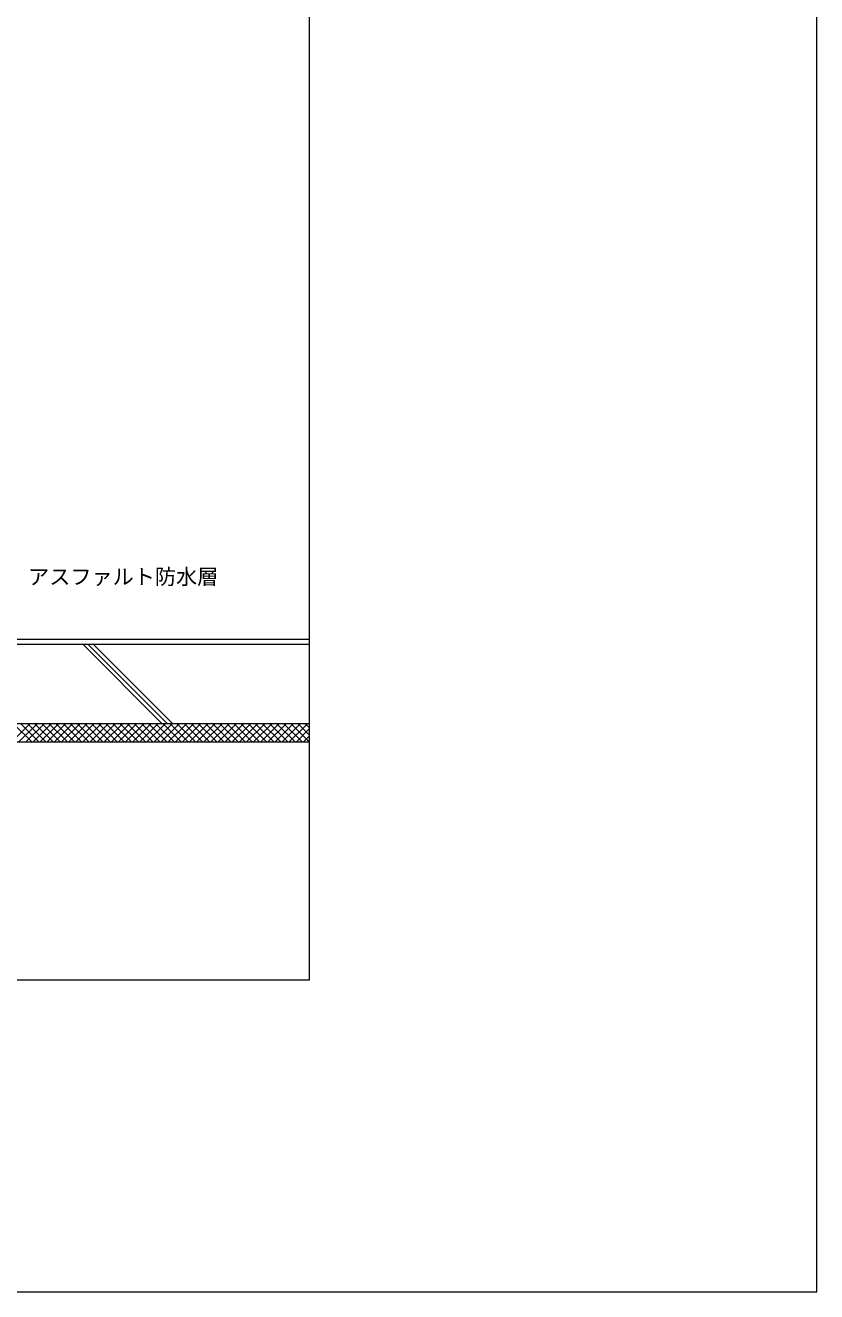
# Model space of a CAD drawing. Units: millimetres, scale not verified. Extents: x -5854 to 2760, y -1910 to 1910.
# Drawn here: x 1262 to 2760, y -1910 to 486 of the extents above; entities that cross this region are included whole.
import ezdxf
from ezdxf.enums import TextEntityAlignment as Align

# ---------------------------------------------------------------- set-up
doc = ezdxf.new("R2010")
doc.units = ezdxf.units.MM
doc.header["$LTSCALE"] = 7
for name, color, linetype, lineweight in [('0-0_0', 7, 'Continuous', 9), ('0-1_HATCH', 9, 'Continuous', 18), ('0-2_KUTAI', 3, 'Continuous', 18), ('0-3_BOUSUI', 1, 'Continuous', 18), ('0-4_MOJI', 7, 'Continuous', 18), ('0-C_WAKU', 7, 'Continuous', 18)]:
    doc.layers.add(name, color=color, linetype=linetype, lineweight=lineweight)
doc.styles.add('ＭＳ ゴシック', font='')
doc.styles.get('ＭＳ ゴシック').set_extended_font_data('MS Gothic')

msp = doc.modelspace()

# ---------------------------------------------------------------- linework, layer by layer
at = {"layer": '0-0_0', "lineweight": 18}
msp.add_lwpolyline([(-1800, -1320), (1800, -1320), (1800, 1080), (-1800, 1080)], close=True, dxfattribs=at)
at = {"layer": '0-1_HATCH'}
for p, q in [((1371.058, -685.296), (1521.058, -835.296)), ((1380.958, -685.296), (1530.958, -835.296)), ((1390.857, -685.296), (1540.857, -835.296)), ((1235.426, -870.296), (1270.426, -835.296)), ((1274.568, -870.296), (1239.568, -835.296)), ((1248.896, -870.296), (1283.896, -835.296)), ((1288.038, -870.296), (1253.038, -835.296)), ((1262.366, -870.296), (1297.366, -835.296)), ((1301.509, -870.296), (1266.509, -835.296)), ((1275.837, -870.296), (1310.837, -835.296)), ((1314.979, -870.296), (1279.979, -835.296)), ((1289.307, -870.296), (1324.307, -835.296)), ((1328.449, -870.296), (1293.449, -835.296)), ((1302.777, -870.296), (1337.777, -835.296)), ((1341.92, -870.296), (1306.92, -835.296)), ((1316.248, -870.296), (1351.248, -835.296)), ((1355.39, -870.296), (1320.39, -835.296)), ((1329.718, -870.296), (1364.718, -835.296)), ((1368.861, -870.296), (1333.861, -835.296)), ((1343.189, -870.296), (1378.189, -835.296)), ((1382.331, -870.296), (1347.331, -835.296)), ((1356.659, -870.296), (1391.659, -835.296)), ((1395.801, -870.296), (1360.801, -835.296)), ((1370.129, -870.296), (1405.129, -835.296)), ((1409.272, -870.296), (1374.272, -835.296)), ((1383.6, -870.296), (1418.6, -835.296)), ((1422.742, -870.296), (1387.742, -835.296)), ((1397.07, -870.296), (1432.07, -835.296)), ((1436.213, -870.296), (1401.213, -835.296)), ((1410.541, -870.296), (1445.541, -835.296)), ((1449.683, -870.296), (1414.683, -835.296)), ((1424.011, -870.296), (1459.011, -835.296)), ((1463.153, -870.296), (1428.153, -835.296)), ((1437.481, -870.296), (1472.481, -835.296)), ((1476.624, -870.296), (1441.624, -835.296)), ((1450.952, -870.296), (1485.952, -835.296)), ((1490.094, -870.296), (1455.094, -835.296)), ((1464.422, -870.296), (1499.422, -835.296)), ((1503.564, -870.296), (1468.564, -835.296)), ((1477.892, -870.296), (1512.892, -835.296)), ((1517.035, -870.296), (1482.035, -835.296)), ((1491.363, -870.296), (1526.363, -835.296)), ((1530.505, -870.296), (1495.505, -835.296)), ((1504.833, -870.296), (1539.833, -835.296)), ((1543.976, -870.296), (1508.976, -835.296)), ((1518.304, -870.296), (1553.304, -835.296)), ((1557.446, -870.296), (1522.446, -835.296)), ((1531.774, -870.296), (1566.774, -835.296)), ((1570.916, -870.296), (1535.916, -835.296)), ((1545.244, -870.296), (1580.244, -835.296)), ((1584.387, -870.296), (1549.387, -835.296)), ((1558.715, -870.296), (1593.715, -835.296)), ((1597.857, -870.296), (1562.857, -835.296)), ((1572.185, -870.296), (1607.185, -835.296)), ((1611.328, -870.296), (1576.328, -835.296)), ((1585.656, -870.296), (1620.656, -835.296)), ((1624.798, -870.296), (1589.798, -835.296)), ((1599.126, -870.296), (1634.126, -835.296)), ((1638.268, -870.296), (1603.268, -835.296)), ((1612.596, -870.296), (1647.596, -835.296)), ((1651.739, -870.296), (1616.739, -835.296)), ((1626.067, -870.296), (1661.067, -835.296)), ((1665.209, -870.296), (1630.209, -835.296)), ((1639.537, -870.296), (1674.537, -835.296)), ((1678.679, -870.296), (1643.679, -835.296)), ((1653.007, -870.296), (1688.007, -835.296)), ((1692.15, -870.296), (1657.15, -835.296)), ((1666.478, -870.296), (1701.478, -835.296)), ((1705.62, -870.296), (1670.62, -835.296)), ((1679.948, -870.296), (1714.948, -835.296)), ((1719.091, -870.296), (1684.091, -835.296)), ((1693.419, -870.296), (1728.419, -835.296)), ((1732.561, -870.296), (1697.561, -835.296)), ((1706.889, -870.296), (1741.889, -835.296)), ((1746.031, -870.296), (1711.031, -835.296)), ((1720.359, -870.296), (1755.359, -835.296)), ((1759.502, -870.296), (1724.502, -835.296)), ((1733.83, -870.296), (1768.83, -835.296)), ((1772.972, -870.296), (1737.972, -835.296)), ((1747.3, -870.296), (1782.3, -835.296)), ((1786.443, -870.296), (1751.443, -835.296)), ((1760.771, -870.296), (1795.771, -835.296)), ((1799.913, -870.296), (1764.913, -835.296)), ((1800.003, -856.916), (1778.383, -835.296)), ((1800.003, -843.445), (1791.854, -835.296)), ((1774.241, -870.296), (1800.003, -844.534)), ((1787.711, -870.296), (1800.003, -858.004))]:
    msp.add_line(p, q, dxfattribs=at)
at = {"layer": '0-2_KUTAI'}
msp.add_line((1800, -685.296), (560, -685.296), dxfattribs=at)
for points in [[(1800, -835.296), (560, -835.296), (560, -1072.296)], [(1800, -870.296), (595, -870.296), (595, -1072.296)]]:
    msp.add_lwpolyline(points, dxfattribs=at)
at = {"layer": '0-3_BOUSUI'}
msp.add_lwpolyline([(570, -362.296), (570, -631.654), (613.642, -675.296), (1800, -675.296)], dxfattribs=at)
at = {"layer": '0-C_WAKU'}
msp.add_lwpolyline([(-2760, -1910), (2760, -1910), (2760, 1910), (-2760, 1910)], close=True, dxfattribs=at)

# ---------------------------------------------------------------- texts
at = {"layer": '0-4_MOJI', "style": 'ＭＳ ゴシック'}
msp.add_text('アスファルト防水層', height=29.33, dxfattribs=at).set_placement((1267.051, -580.663), align=Align.BOTTOM_LEFT)

doc.saveas('drawing.dxf')
